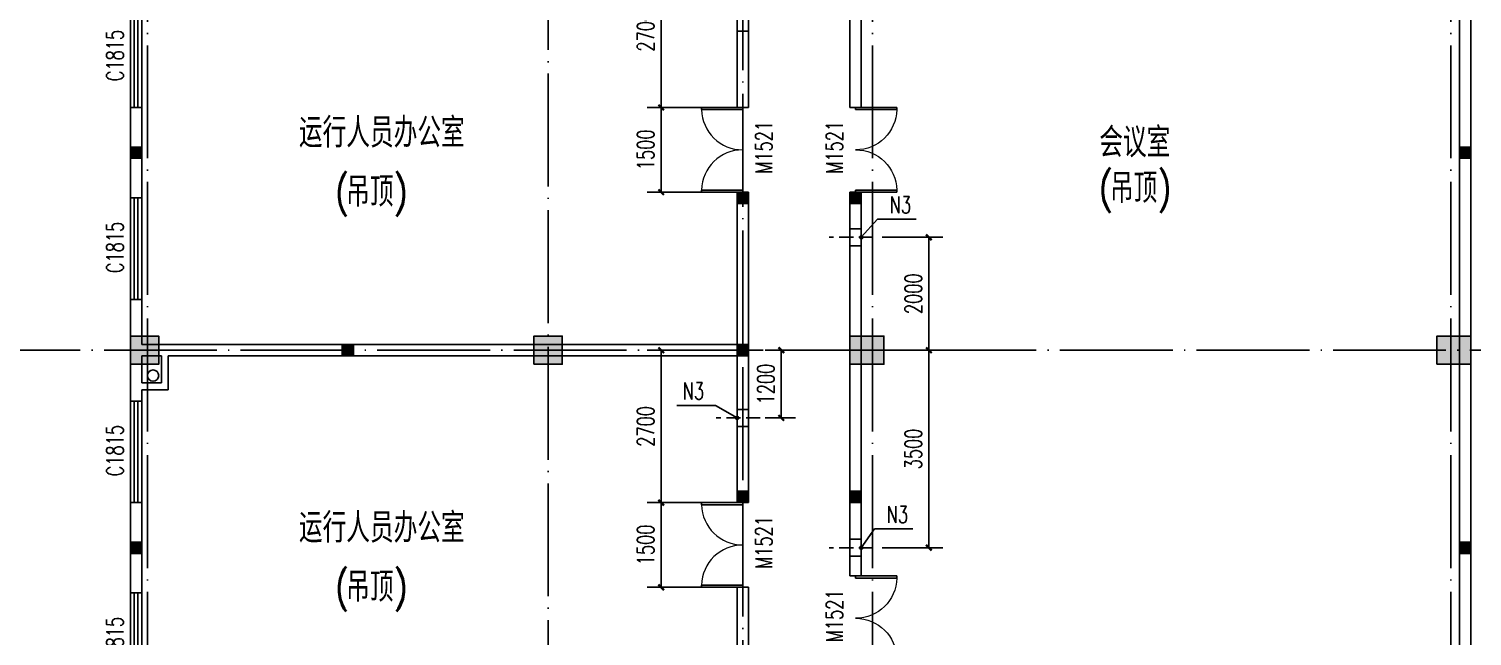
# Model space of a CAD drawing. Extents: x -93062 to 326984, y -142534 to 91021.
# Drawn here: x 145689 to 171264, y 62306 to 73065 of the extents above; entities that cross this region are included whole.
import ezdxf

# ---------------------------------------------------------------- set-up
doc = ezdxf.new("R2010")
doc.units = 0
doc.header["$LTSCALE"] = 1000
doc.header["$MEASUREMENT"] = 0
doc.linetypes.add('DASH', pattern=[0.35, 0.25, -0.1])
doc.linetypes.add('DOTE', pattern=[2.42, 2, -0.2, 0.02, -0.2])
doc.layers.get('0').update_dxf_attribs({"color": 8})
doc.layers.get('Defpoints').update_dxf_attribs({"color": 8})
for name, color, linetype in [('CENTRE LINE', 8, 'DOTE'), ('COLUMN', 8, 'Continuous'), ('DOTE', 8, 'DOTE'), ('GROUND', 8, 'Continuous'), ('HOLE', 8, 'Continuous'), ('PUB_DIM', 8, 'Continuous'), ('PUB_HATCH', 8, 'Continuous'), ('PUB_TEXT', 8, 'Continuous'), ('TEXT', 8, 'Continuous'), ('WALL', 8, 'Continuous'), ('WINDOW', 8, 'Continuous'), ('WINDOW_TEXT', 8, 'Continuous')]:
    doc.layers.add(name, color=color, linetype=linetype)
doc.styles.add('_TCH_DIM', font='SIMPLEX', dxfattribs={"bigfont": 'GBCBIG'})
doc.styles.add('_TCH_DIM_T3', font='SIMPLEX', dxfattribs={"width": 0.705882, "bigfont": 'GBCBIG'})
doc.styles.add('_TCH_WINDOW', font='SIMPLEX', dxfattribs={"bigfont": 'GBCBIG'})
doc.styles.add('HZTXT', font='geditxt.shx', dxfattribs={"width": 0.8, "bigfont": 'hztxt1.shx'})
doc.dimstyles.new('_TCH_ARCH&&100', dxfattribs={"dimtxt": 297.5, "dimasz": 100, "dimexe": 250, "dimexo": 300, "dimgap": 126.25, "dimtad": 1, "dimdec": 0, "dimzin": 0, "dimdsep": 46, "dimtxsty": '_TCH_DIM_T3', "dimblk": 'ARCHTICK', "dimcen": 0.09, "dimazin": 2, "dimtfac": 1, "dimtdec": 0, "dimtix": 1, "dimtmove": 2, "dimatfit": 3, "dimfxl": 1, "dimtolj": 1, "dimtzin": 0, "dimarcsym": 0})

# ---------------------------------------------------------------- blocks, each defined once
blk = doc.blocks.new('_FZH')
blk.add_lwpolyline([(-0.5, -0.5), (0.5, -0.5), (0.5, 0.5), (-0.5, 0.5)], close=True)
at = {"layer": 'PUB_HATCH'}
blk.add_solid([(-0.5, -0.5), (0.5, -0.5), (-0.5, 0.5), (0.5, 0.5)], dxfattribs=at)
blk = doc.blocks.new('saf')
at = {"layer": 'COLUMN'}
for p, xscale, yscale, zscale, rotation in [((-50, -14000), 500.0000000003274, 500.0000000003274, 500.0000000003274, 4.335569297368536e-11), ((7100, -14000), 500.0000000003274, 500.0000000003274, 500.0000000003274, 4.335569297368536e-11), ((12750, -14000), 600.0000000000728, 500, 500, 2.570770256453869e-11), ((23150, -14000), 599.9999999991487, 500, 500, 4.863619404109404e-11)]:
    blk.add_blockref('_FZH', p, dxfattribs=dict(at, xscale=xscale, yscale=yscale, zscale=zscale, rotation=rotation))
blk = doc.blocks.new('A$C2CBA13EF')
at = {"layer": 'GROUND'}
for centre in [(23000, 27950), (400, 27650), (100, 20050), (23000, 13050), (100, 450), (23000, 450)]:
    blk.add_circle(centre, 100, dxfattribs=at)
blk = doc.blocks.new('_ArchTick')
at = {"color": 0, "linetype": 'ByBlock', "const_width": 0.4}
blk.add_lwpolyline([(-0.5, -0.5), (0.5, 0.5)], dxfattribs=at)
blk = doc.blocks.new('*D358')
at = {"layer": 'Defpoints', "color": 0, "transparency": 16777216}
for p in [(160509, 69372), (161637, 69372), (160509, 67372)]:
    blk.add_point(p, dxfattribs=at)
at = {"layer": 'HOLE', "color": 0, "lineweight": -2, "transparency": 16777216}
for p, q in [((160809, 69372), (161887, 69372)), ((161637, 67372), (161637, 69372)), ((160809, 67372), (161887, 67372))]:
    blk.add_line(p, q, dxfattribs=at)
at = {"layer": 'HOLE', "color": 0, "lineweight": -2, "transparency": 16777216, "xscale": 100, "yscale": 100, "zscale": 100}
for p, rotation in [((161637, 69372), 90), ((161637, 67372), 270)]:
    blk.add_blockref('_ArchTick', p, dxfattribs=dict(at, rotation=rotation))
at = {"layer": 'HOLE', "color": 0, "transparency": 16777216, "insert": (161362, 68372), "char_height": 297.5, "attachment_point": 5, "rotation": 90, "style": '_TCH_DIM_T3'}
blk.add_mtext('\\A1;2000', dxfattribs=at)
blk = doc.blocks.new('*D359')
at = {"layer": 'Defpoints', "color": 0, "transparency": 16777216}
for p in [(160509, 67372), (161637, 67372), (160509, 63872)]:
    blk.add_point(p, dxfattribs=at)
at = {"layer": 'HOLE', "color": 0, "lineweight": -2, "transparency": 16777216}
for p, q in [((160809, 67372), (161887, 67372)), ((161637, 63872), (161637, 67372)), ((160809, 63872), (161887, 63872))]:
    blk.add_line(p, q, dxfattribs=at)
at = {"layer": 'HOLE', "color": 0, "lineweight": -2, "transparency": 16777216, "xscale": 100, "yscale": 100, "zscale": 100}
for p, rotation in [((161637, 67372), 90), ((161637, 63872), 270)]:
    blk.add_blockref('_ArchTick', p, dxfattribs=dict(at, rotation=rotation))
at = {"layer": 'HOLE', "color": 0, "transparency": 16777216, "insert": (161362, 65622), "char_height": 297.5, "attachment_point": 5, "rotation": 90, "style": '_TCH_DIM_T3'}
blk.add_mtext('\\A1;3500', dxfattribs=at)
blk = doc.blocks.new('*D362')
at = {"layer": 'Defpoints', "color": 0, "transparency": 16777216}
for p in [(158439, 67372), (159023, 67372), (158439, 66172)]:
    blk.add_point(p, dxfattribs=at)
at = {"layer": 'HOLE', "color": 0, "lineweight": -2, "transparency": 16777216}
for p, q in [((158739, 67372), (159273, 67372)), ((159023, 66172), (159023, 67372)), ((158739, 66172), (159273, 66172))]:
    blk.add_line(p, q, dxfattribs=at)
at = {"layer": 'HOLE', "color": 0, "lineweight": -2, "transparency": 16777216, "xscale": 100, "yscale": 100, "zscale": 100}
for p, rotation in [((159023, 67372), 90), ((159023, 66172), 270)]:
    blk.add_blockref('_ArchTick', p, dxfattribs=dict(at, rotation=rotation))
at = {"layer": 'HOLE', "color": 0, "transparency": 16777216, "insert": (158748, 66772), "char_height": 297.5, "attachment_point": 5, "rotation": 90, "style": '_TCH_DIM_T3'}
blk.add_mtext('\\A1;1200', dxfattribs=at)
blk = doc.blocks.new('*D1094')
at = {"layer": 'Defpoints', "color": 0, "transparency": 16777216}
for p in [(156894, 71672), (158011, 71672), (158011, 70172)]:
    blk.add_point(p, dxfattribs=at)
at = {"layer": 'PUB_DIM', "color": 0, "lineweight": -2, "transparency": 16777216}
for p, q in [((157711, 71672), (156644, 71672)), ((156894, 70172), (156894, 71672)), ((157711, 70172), (156644, 70172))]:
    blk.add_line(p, q, dxfattribs=at)
at = {"layer": 'PUB_DIM', "color": 0, "lineweight": -2, "transparency": 16777216, "xscale": 100, "yscale": 100, "zscale": 100}
for p, rotation in [((156894, 71672), 90), ((156894, 70172), 270)]:
    blk.add_blockref('_ArchTick', p, dxfattribs=dict(at, rotation=rotation))
at = {"layer": 'PUB_DIM', "color": 0, "transparency": 16777216, "insert": (156618, 70922), "char_height": 297.5, "attachment_point": 5, "rotation": 90, "style": '_TCH_DIM_T3'}
blk.add_mtext('\\A1;1500', dxfattribs=at)
blk = doc.blocks.new('*D1095')
at = {"layer": 'Defpoints', "color": 0, "transparency": 16777216}
for p in [(156894, 74372), (158011, 74372), (158011, 71672)]:
    blk.add_point(p, dxfattribs=at)
at = {"layer": 'PUB_DIM', "color": 0, "lineweight": -2, "transparency": 16777216}
for p, q in [((157711, 74372), (156644, 74372)), ((156894, 71672), (156894, 74372)), ((157711, 71672), (156644, 71672))]:
    blk.add_line(p, q, dxfattribs=at)
at = {"layer": 'PUB_DIM', "color": 0, "lineweight": -2, "transparency": 16777216, "xscale": 100, "yscale": 100, "zscale": 100}
for p, rotation in [((156894, 74372), 90), ((156894, 71672), 270)]:
    blk.add_blockref('_ArchTick', p, dxfattribs=dict(at, rotation=rotation))
at = {"layer": 'PUB_DIM', "color": 0, "transparency": 16777216, "insert": (156618, 73022), "char_height": 297.5, "attachment_point": 5, "rotation": 90, "style": '_TCH_DIM_T3'}
blk.add_mtext('\\A1;2700', dxfattribs=at)
blk = doc.blocks.new('*D1096')
at = {"layer": 'Defpoints', "color": 0, "transparency": 16777216}
for p in [(156894, 64672), (158011, 64672), (158011, 63172)]:
    blk.add_point(p, dxfattribs=at)
at = {"layer": 'PUB_DIM', "color": 0, "lineweight": -2, "transparency": 16777216}
for p, q in [((157711, 64672), (156644, 64672)), ((156894, 63172), (156894, 64672)), ((157711, 63172), (156644, 63172))]:
    blk.add_line(p, q, dxfattribs=at)
at = {"layer": 'PUB_DIM', "color": 0, "lineweight": -2, "transparency": 16777216, "xscale": 100, "yscale": 100, "zscale": 100}
for p, rotation in [((156894, 64672), 90), ((156894, 63172), 270)]:
    blk.add_blockref('_ArchTick', p, dxfattribs=dict(at, rotation=rotation))
at = {"layer": 'PUB_DIM', "color": 0, "transparency": 16777216, "insert": (156618, 63922), "char_height": 297.5, "attachment_point": 5, "rotation": 90, "style": '_TCH_DIM_T3'}
blk.add_mtext('\\A1;1500', dxfattribs=at)
blk = doc.blocks.new('*D1097')
at = {"layer": 'Defpoints', "color": 0, "transparency": 16777216}
for p in [(156894, 67372), (158011, 67372), (158011, 64672)]:
    blk.add_point(p, dxfattribs=at)
at = {"layer": 'PUB_DIM', "color": 0, "lineweight": -2, "transparency": 16777216}
for p, q in [((157711, 67372), (156644, 67372)), ((156894, 64672), (156894, 67372)), ((157711, 64672), (156644, 64672))]:
    blk.add_line(p, q, dxfattribs=at)
at = {"layer": 'PUB_DIM', "color": 0, "lineweight": -2, "transparency": 16777216, "xscale": 100, "yscale": 100, "zscale": 100}
for p, rotation in [((156894, 67372), 90), ((156894, 64672), 270)]:
    blk.add_blockref('_ArchTick', p, dxfattribs=dict(at, rotation=rotation))
at = {"layer": 'PUB_DIM', "color": 0, "transparency": 16777216, "insert": (156618, 66022), "char_height": 297.5, "attachment_point": 5, "rotation": 90, "style": '_TCH_DIM_T3'}
blk.add_mtext('\\A1;2700', dxfattribs=at)
blk = doc.blocks.new('$DorLib2D$00000002')
for p, q in [((-0.5, 0), (-0.5, 0.4875)), ((-0.475, 0.4875), (-0.5, 0.4875)), ((-0.475, 0), (-0.475, 0.4875)), ((0.475, 0), (0.475, 0.4875)), ((0.475, 0.4875), (0.5, 0.4875)), ((0.5, 0), (0.5, 0.4875)), ((-0.5, 0), (-0.475, 0)), ((0.5, 0), (0.475, 0))]:
    blk.add_line(p, q)
at = {"lineweight": 13}
for centre, start, end in [((-0.4875, 0), 0, 88.53072), ((0.4875, 0), 91.46928, 180)]:
    blk.add_arc(centre, 0.4875, start, end, dxfattribs=at)
blk = doc.blocks.new('$TCHSYS$WIN2D')
for p, q in [((-0.5, 0.5), (0.5, 0.5)), ((0.5, 0.167), (-0.5, 0.167)), ((0.5, -0.167), (-0.5, -0.167)), ((-0.5, -0.5), (0.5, -0.5))]:
    blk.add_line(p, q)

msp = doc.modelspace()

# ---------------------------------------------------------------- hatches: boundary and pattern name
at = {"layer": 'PUB_HATCH'}
for points in [[(147689.4, 70772.1), (147689.4, 70972.1), (147489.4, 70972.1), (147489.4, 70772.1)], [(171039.4, 70972.1), (171039.4, 70772.1), (171239.4, 70772.1), (171239.4, 70972.1)], [(158239.4, 70172.1), (158239.4, 69972.1), (158439.4, 69972.1), (158439.4, 70172.1)], [(160239.4, 70172.1), (160239.4, 69972.1), (160439.4, 69972.1), (160439.4, 70172.1)], [(151439.4, 67272.1), (151439.4, 67472.1), (151239.4, 67472.1), (151239.4, 67272.1)], [(158239.4, 67472.1), (158239.4, 67272.1), (158439.4, 67272.1), (158439.4, 67472.1)], [(158239.4, 64872.1), (158239.4, 64672.1), (158439.4, 64672.1), (158439.4, 64872.1)], [(160239.4, 64872.1), (160239.4, 64672.1), (160439.4, 64672.1), (160439.4, 64872.1)], [(147689.4, 63772.1), (147689.4, 63972.1), (147489.4, 63972.1), (147489.4, 63772.1)], [(171039.4, 63972.1), (171039.4, 63772.1), (171239.4, 63772.1), (171239.4, 63972.1)]]:
    msp.add_hatch(color=256, dxfattribs=at).paths.add_polyline_path(points)

# ---------------------------------------------------------------- linework, layer by layer
at = {"layer": 'CENTRE LINE'}
msp.add_lwpolyline([(158339.4, 40872.1), (158339.4, 81372.1)], dxfattribs=at)
at = {"layer": 'COLUMN'}
for p, q in [((147689.4, 70972.1), (147489.4, 70972.1)), ((147489.4, 70972.1), (147489.4, 70772.1)), ((147689.4, 70772.1), (147689.4, 70972.1)), ((171039.4, 70972.1), (171039.4, 70772.1)), ((171239.4, 70972.1), (171039.4, 70972.1)), ((171239.4, 70772.1), (171239.4, 70972.1)), ((147489.4, 70772.1), (147689.4, 70772.1)), ((171039.4, 70772.1), (171239.4, 70772.1)), ((158239.4, 70172.1), (158239.4, 69972.1)), ((158439.4, 70172.1), (158239.4, 70172.1)), ((158439.4, 69972.1), (158439.4, 70172.1)), ((160239.4, 70172.1), (160239.4, 69972.1)), ((160439.4, 70172.1), (160239.4, 70172.1)), ((160439.4, 69972.1), (160439.4, 70172.1)), ((158239.4, 69972.1), (158439.4, 69972.1)), ((160239.4, 69972.1), (160439.4, 69972.1)), ((151439.4, 67472.1), (151239.4, 67472.1)), ((151239.4, 67472.1), (151239.4, 67272.1)), ((151239.4, 67272.1), (151439.4, 67272.1)), ((151439.4, 67272.1), (151439.4, 67472.1)), ((158239.4, 67472.1), (158239.4, 67272.1)), ((158439.4, 67472.1), (158239.4, 67472.1)), ((158239.4, 67272.1), (158439.4, 67272.1)), ((158439.4, 67272.1), (158439.4, 67472.1)), ((158239.4, 64872.1), (158239.4, 64672.1)), ((158439.4, 64872.1), (158239.4, 64872.1)), ((158439.4, 64672.1), (158439.4, 64872.1)), ((160239.4, 64872.1), (160239.4, 64672.1)), ((160439.4, 64872.1), (160239.4, 64872.1)), ((160439.4, 64672.1), (160439.4, 64872.1)), ((158239.4, 64672.1), (158439.4, 64672.1)), ((160239.4, 64672.1), (160439.4, 64672.1)), ((147689.4, 63972.1), (147489.4, 63972.1)), ((147489.4, 63972.1), (147489.4, 63772.1)), ((147689.4, 63772.1), (147689.4, 63972.1)), ((171039.4, 63972.1), (171039.4, 63772.1)), ((171239.4, 63972.1), (171039.4, 63972.1)), ((171239.4, 63772.1), (171239.4, 63972.1)), ((147489.4, 63772.1), (147689.4, 63772.1)), ((171039.4, 63772.1), (171239.4, 63772.1))]:
    msp.add_line(p, q, dxfattribs=at)
at = {"layer": 'DOTE'}
msp.add_line((144600.9, 67372.1), (173506.9, 67372.1), dxfattribs=at)
for points in [[(147789.4, 22372.1), (147789.4, 86156)], [(154889.4, 21872.1), (154889.4, 86156)], [(160639.4, 22372.1), (160639.4, 86156)], [(170889.4, 22372.1), (170889.4, 86156)]]:
    msp.add_lwpolyline(points, dxfattribs=at)
at = {"layer": 'HOLE'}
for p, q in [((158239.4, 73022.1), (158439.4, 73022.1)), ((160439.4, 69372.1), (160726.5, 69695)), ((160726.5, 69695), (161409.5, 69695)), ((160239.4, 69522.1), (160439.4, 69522.1)), ((160239.4, 69222.1), (160439.4, 69222.1)), ((157854.5, 66395), (157171.5, 66395)), ((158239.4, 66172.1), (157854.5, 66395)), ((158239.4, 66322.1), (158439.4, 66322.1)), ((158239.4, 66022.1), (158439.4, 66022.1)), ((160439.4, 63872.1), (160673, 64208.5)), ((160673, 64208.5), (161356, 64208.5)), ((160239.4, 64022.1), (160439.4, 64022.1)), ((160239.4, 63722.1), (160439.4, 63722.1))]:
    msp.add_line(p, q, dxfattribs=at)
at = {"layer": 'HOLE', "linetype": 'DASH'}
for p, q in [((160649.3, 69372.1), (159868.3, 69372.1)), ((158649.3, 66172.1), (157868.3, 66172.1)), ((160649.3, 63872.1), (159868.3, 63872.1))]:
    msp.add_line(p, q, dxfattribs=at)
at = {"layer": 'HOLE', "const_width": 40}
for points in [[(160426.1, 69357.1, 1), (160452.7, 69387, 1)], [(158256.7, 66162, 1), (158222.1, 66182.1, 1)], [(160428, 63855.6, 1), (160450.8, 63888.5, 1)]]:
    msp.add_lwpolyline(points, format="xyb", close=True, dxfattribs=at)
at = {"layer": 'WALL'}
for p, q in [((171039.4, 60472.1), (171039.4, 75012.1)), ((171239.4, 60472.1), (171239.4, 75072.1)), ((158439.4, 71672.1), (158439.4, 74322.1)), ((160239.4, 74222.1), (160239.4, 71672.1)), ((158239.4, 74122.1), (158239.4, 71672.1)), ((160439.4, 71672.1), (160439.4, 74122.1)), ((147689.4, 71672.1), (147489.4, 71672.1)), ((147489.4, 71672.1), (147489.4, 70072.1)), ((147689.4, 70072.1), (147689.4, 71672.1)), ((158239.4, 71672.1), (158439.4, 71672.1)), ((160239.4, 71672.1), (160439.4, 71672.1)), ((158439.4, 70172.1), (158239.4, 70172.1)), ((158239.4, 70172.1), (158239.4, 67472.1)), ((158439.4, 67372.1), (158439.4, 70172.1)), ((160439.4, 70172.1), (160239.4, 70172.1)), ((160239.4, 70172.1), (160239.4, 63372.1)), ((160439.4, 63372.1), (160439.4, 70172.1)), ((147489.4, 70072.1), (147689.4, 70072.1)), ((147689.4, 68272.1), (147489.4, 68272.1)), ((147489.4, 68272.1), (147489.4, 67372.1)), ((147689.4, 67472.1), (147689.4, 68272.1)), ((147489.4, 66732.1), (147489.4, 67372.1)), ((147689.4, 67472.1), (148099.4, 67472.1)), ((147689.4, 67272.1), (148039.4, 67272.1)), ((147689.4, 66792.1), (147689.4, 67272.1)), ((148039.4, 66792.1), (148039.4, 67272.1)), ((148099.4, 67472.1), (158239.4, 67472.1)), ((148159.4, 67272.1), (158239.4, 67272.1)), ((148159.4, 66672.1), (148159.4, 67272.1)), ((158239.4, 67272.1), (158239.4, 64672.1)), ((158439.4, 64672.1), (158439.4, 67372.1)), ((147689.4, 66792.1), (148039.4, 66792.1)), ((147489.4, 66732.1), (147489.4, 66472.1)), ((147689.4, 66672.1), (148159.4, 66672.1)), ((147689.4, 66472.1), (147689.4, 66672.1)), ((147489.4, 66472.1), (147689.4, 66472.1)), ((147689.4, 64672.1), (147489.4, 64672.1)), ((147489.4, 64672.1), (147489.4, 63072.1)), ((147689.4, 63072.1), (147689.4, 64672.1)), ((158239.4, 64672.1), (158439.4, 64672.1)), ((158439.4, 63172.1), (158239.4, 63172.1)), ((158239.4, 63172.1), (158239.4, 60472.1)), ((158439.4, 60372.1), (158439.4, 63172.1)), ((160239.4, 63372.1), (160439.4, 63372.1)), ((147489.4, 63072.1), (147689.4, 63072.1))]:
    msp.add_line(p, q, dxfattribs=at)

# ---------------------------------------------------------------- block references
at = {"layer": 'COLUMN'}
msp.add_blockref('saf', (147789.4, 81372.1), dxfattribs=at)
at = {"layer": 'GROUND'}
msp.add_blockref('A$C2CBA13EF', (147789.4, 46872.1), dxfattribs=at)
at = {"layer": 'WINDOW'}
ref = msp.add_blockref('$TCHSYS$WIN2D', (147589.4, 72572.1), dxfattribs=dict(at, xscale=-1800, yscale=-200, zscale=-1800, rotation=90))
ref.add_attrib('A', 'C1815', (147363.1, 72137.1), dxfattribs={"layer": 'WINDOW_TEXT', "height": 297.5, "rotation": 90, "style": '_TCH_WINDOW', "width": 0.705882})
ref = msp.add_blockref('$DorLib2D$00000002', (158339.4, 70922.1), dxfattribs=dict(at, xscale=1500, yscale=1500, zscale=1500, rotation=90))
ref.add_attrib('A', 'M1521', (158863.1, 70497.1), dxfattribs={"layer": 'WINDOW_TEXT', "height": 297.5, "rotation": 90, "style": '_TCH_WINDOW', "width": 0.705882})
ref = msp.add_blockref('$DorLib2D$00000002', (160339.4, 70922.1), dxfattribs=dict(at, xscale=1500, yscale=-1500, zscale=1500, rotation=90))
ref.add_attrib('A', 'M1521', (160113.1, 70497.1), dxfattribs={"layer": 'WINDOW_TEXT', "height": 297.5, "rotation": 90, "style": '_TCH_WINDOW', "width": 0.705882})
ref = msp.add_blockref('$TCHSYS$WIN2D', (147589.4, 69172.1), dxfattribs=dict(at, xscale=1800, yscale=-200, zscale=1800, rotation=90))
ref.add_attrib('A', 'C1815', (147363.1, 68737.1), dxfattribs={"layer": 'WINDOW_TEXT', "height": 297.5, "rotation": 90, "style": '_TCH_WINDOW', "width": 0.705882})
ref = msp.add_blockref('$TCHSYS$WIN2D', (147589.4, 65572.1), dxfattribs=dict(at, xscale=1800, yscale=-200, zscale=1800, rotation=90))
ref.add_attrib('A', 'C1815', (147363.1, 65137.1), dxfattribs={"layer": 'WINDOW_TEXT', "height": 297.5, "rotation": 90, "style": '_TCH_WINDOW', "width": 0.705882})
ref = msp.add_blockref('$DorLib2D$00000002', (158339.4, 63922.1), dxfattribs=dict(at, xscale=1500, yscale=1500, zscale=1500, rotation=90))
ref.add_attrib('A', 'M1521', (158863.1, 63497.1), dxfattribs={"layer": 'WINDOW_TEXT', "height": 297.5, "rotation": 90, "style": '_TCH_WINDOW', "width": 0.705882})
ref = msp.add_blockref('$DorLib2D$00000002', (160339.4, 62622.1), dxfattribs=dict(at, xscale=1500, yscale=-1500, zscale=1500, rotation=90))
ref.add_attrib('A', 'M1521', (160113.1, 62197.1), dxfattribs={"layer": 'WINDOW_TEXT', "height": 297.5, "rotation": 90, "style": '_TCH_WINDOW', "width": 0.705882})
ref = msp.add_blockref('$TCHSYS$WIN2D', (147589.4, 62172.1), dxfattribs=dict(at, xscale=-1800, yscale=-200, zscale=-1800, rotation=90))
ref.add_attrib('A', 'C1815', (147363.1, 61737.1), dxfattribs={"layer": 'WINDOW_TEXT', "height": 297.5, "rotation": 90, "style": '_TCH_WINDOW', "width": 0.705882})

# ---------------------------------------------------------------- texts
at = {"layer": 'PUB_TEXT', "style": '_TCH_DIM', "width": 0.705882}
for p in [(160944.5, 69800), (157276.5, 66500), (160891, 64313.5)]:
    msp.add_text('N3', height=297.5, dxfattribs=at).set_placement(p)
at = {"layer": 'TEXT', "style": 'HZTXT', "width": 0.8}
for s, p in [('运行人员办公室', (150473.5, 70964)), ('会议室', (164657.1, 70792.1)), ('(', (164650.5, 69982)), (')', (165686.5, 69982)), ('(', (151115.1, 69916.3)), ('吊顶', (151311.1, 69916.3)), (')', (152151.1, 69916.3)), ('吊顶', (164846.5, 69982)), ('运行人员办公室', (150473.5, 63963.5)), ('(', (151115.1, 62915.8)), ('吊顶', (151311.1, 62915.8)), (')', (152151.1, 62915.8))]:
    msp.add_text(s, height=525, dxfattribs=at).set_placement(p)

# ---------------------------------------------------------------- dimensions: what is measured, and where the dimension line sits
at = {"layer": 'HOLE'}
for p1, p2, distance, picture, middle in [((160508.9, 67372.1), (160508.9, 69372.1), -1128.1, '*D358', (161362, 68372.1)), ((158439.4, 66172.1), (158439.4, 67372.1), -583.7, '*D362', (158748.1, 66772.1)), ((160508.9, 63872.1), (160508.9, 67372.1), -1128.1, '*D359', (161362, 65622.1))]:
    dim = msp.add_aligned_dim(p1=p1, p2=p2, distance=distance, dimstyle='_TCH_ARCH&&100', dxfattribs=at)
    dim.commit()
    dim.dimension.update_dxf_attribs({"geometry": picture, "text_midpoint": middle})
at = {"layer": 'PUB_DIM'}
for p1, p2, picture, middle in [((158011.4, 71672.1), (158011.4, 74372.1), '*D1095', (156618.5, 73022.1)), ((158011.4, 70172.1), (158011.4, 71672.1), '*D1094', (156618.5, 70922.1)), ((158011.4, 64672.1), (158011.4, 67372.1), '*D1097', (156618.5, 66022.1)), ((158011.4, 63172.1), (158011.4, 64672.1), '*D1096', (156618.5, 63922.1))]:
    dim = msp.add_aligned_dim(p1=p1, p2=p2, distance=1117.9, dimstyle='_TCH_ARCH&&100', dxfattribs=at)
    dim.commit()
    dim.dimension.update_dxf_attribs({"geometry": picture, "text_midpoint": middle})

doc.saveas('drawing.dxf')
